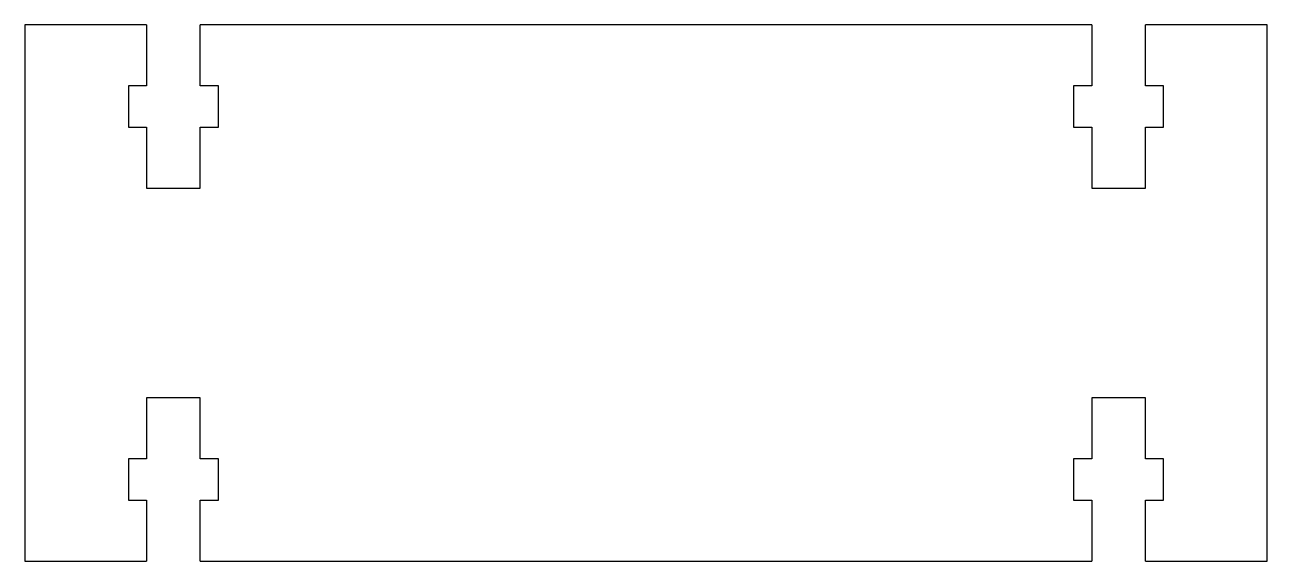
# Model space of a CAD drawing. Header units: millimetres. Extents: x -51 to 51, y -22 to 22.
import ezdxf

# ---------------------------------------------------------------- set-up
doc = ezdxf.new("R2010")
doc.units = ezdxf.units.MM

msp = doc.modelspace()

# ---------------------------------------------------------------- linework, layer by layer
at = {"color": 7, "linetype": 'Continuous', "lineweight": 25}
for p, q in [((-51, 22), (-51, -22)), ((-41, 22), (-51, 22)), ((-41, 22), (-41, 17)), ((-36.6, 17), (-36.6, 22)), ((36.6, 22), (-36.6, 22)), ((36.6, 22), (36.6, 17)), ((41, 17), (41, 22)), ((51, 22), (41, 22)), ((51, -22), (51, 22)), ((-41, 17), (-42.5, 17)), ((-42.5, 17), (-42.5, 13.6)), ((-35.1, 17), (-36.6, 17)), ((-35.1, 13.6), (-35.1, 17)), ((36.6, 17), (35.1, 17)), ((35.1, 17), (35.1, 13.6)), ((42.5, 17), (41, 17)), ((42.5, 13.6), (42.5, 17)), ((-42.5, 13.6), (-41, 13.6)), ((-41, 13.6), (-41, 8.6)), ((-36.6, 8.6), (-36.6, 13.6)), ((-36.6, 13.6), (-35.1, 13.6)), ((35.1, 13.6), (36.6, 13.6)), ((36.6, 13.6), (36.6, 8.6)), ((41, 8.6), (41, 13.6)), ((41, 13.6), (42.5, 13.6)), ((-41, 8.6), (-36.6, 8.6)), ((36.6, 8.6), (41, 8.6)), ((-36.6, -8.6), (-41, -8.6)), ((-41, -8.6), (-41, -13.6)), ((-36.6, -13.6), (-36.6, -8.6)), ((41, -8.6), (36.6, -8.6)), ((36.6, -8.6), (36.6, -13.6)), ((41, -13.6), (41, -8.6)), ((-41, -13.6), (-42.5, -13.6)), ((-42.5, -13.6), (-42.5, -17)), ((-35.1, -13.6), (-36.6, -13.6)), ((-35.1, -17), (-35.1, -13.6)), ((36.6, -13.6), (35.1, -13.6)), ((35.1, -13.6), (35.1, -17)), ((42.5, -13.6), (41, -13.6)), ((42.5, -17), (42.5, -13.6)), ((-42.5, -17), (-41, -17)), ((-41, -17), (-41, -22)), ((-36.6, -17), (-35.1, -17)), ((-36.6, -22), (-36.6, -17)), ((35.1, -17), (36.6, -17)), ((36.6, -17), (36.6, -22)), ((41, -22), (41, -17)), ((41, -17), (42.5, -17)), ((-51, -22), (-41, -22)), ((-36.6, -22), (36.6, -22)), ((41, -22), (51, -22))]:
    msp.add_line(p, q, dxfattribs=at)

doc.saveas('drawing.dxf')
